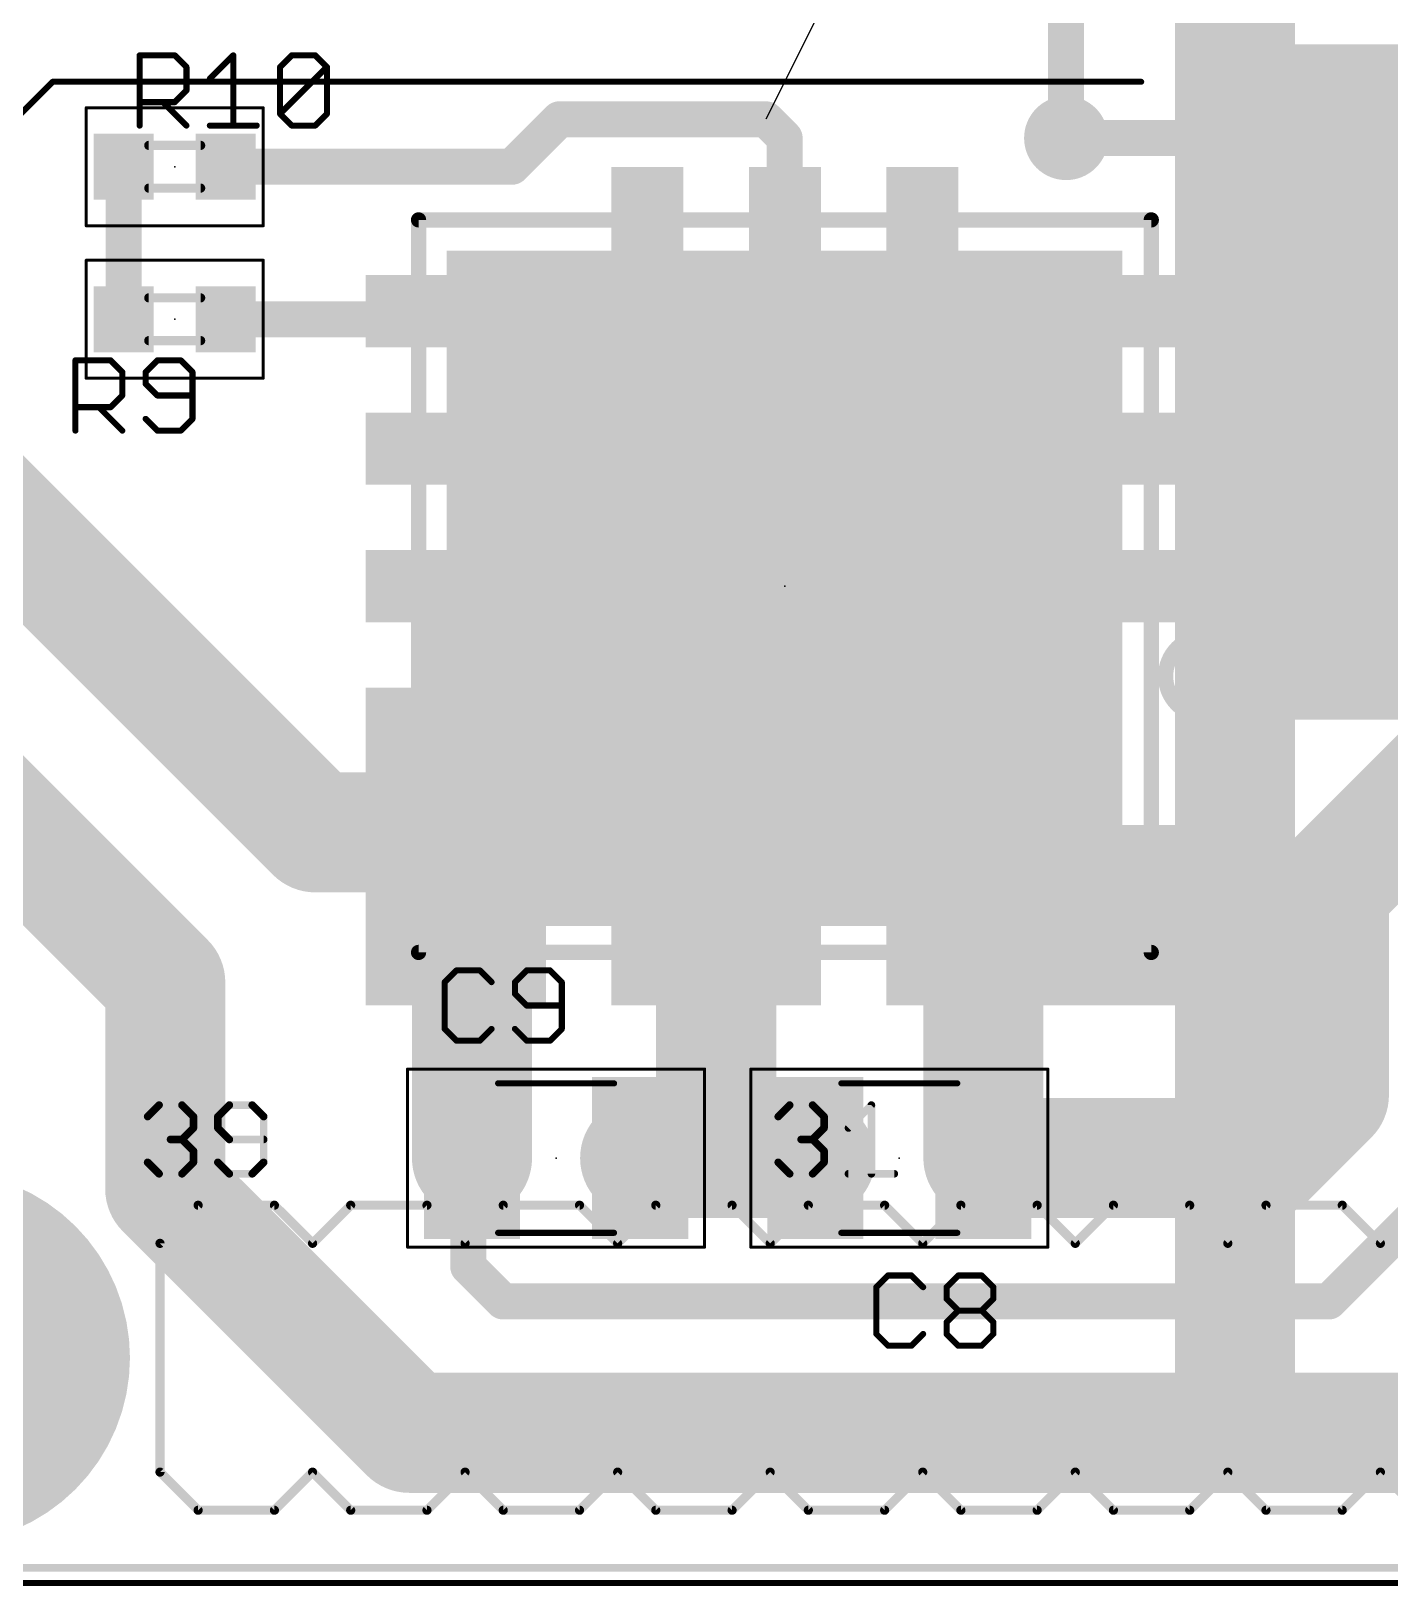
# Model space of a CAD drawing. Extents: x 0.9 to 89, y 3.1 to 59.4.
# Drawn here: x 28.39 to 51.02, y 3.08 to 28.97 of the extents above; entities that cross this region are included whole.
import ezdxf

# ---------------------------------------------------------------- set-up
doc = ezdxf.new("R2010")
doc.units = 0
for name, color, linetype in [('1', 22, 'CONTINUOUS'), ('16', 175, 'CONTINUOUS'), ('17', 82, 'CONTINUOUS'), ('18', 82, 'CONTINUOUS'), ('19', 53, 'CONTINUOUS'), ('21', 253, 'CONTINUOUS'), ('23', 7, 'CONTINUOUS'), ('25', 253, 'CONTINUOUS'), ('39', 22, 'CONTINUOUS'), ('41', 22, 'CONTINUOUS'), ('51', 253, 'CONTINUOUS')]:
    doc.layers.add(name, color=color, linetype=linetype)

# ---------------------------------------------------------------- blocks, each defined once
blk = doc.blocks.new('RECT')
blk.add_solid([(-0.5, -0.5), (0.5, -0.5), (-0.5, 0.5), (0.5, 0.5)])
blk = doc.blocks.new('ROUNDP')
at = {"const_width": 0.5}
blk.add_lwpolyline([(0, -0.25, 1), (0, 0.25, 1), (0, -0.25)], format="xyb", dxfattribs=at)
blk = doc.blocks.new('ROUNDV')
at = {"const_width": 0.5}
blk.add_lwpolyline([(0, -0.25, 1), (0, 0.25, 1), (0, -0.25)], format="xyb", dxfattribs=at)

msp = doc.modelspace()

# ---------------------------------------------------------------- linework, layer by layer
at = {"layer": '1'}
for points, const_width in [([(36.3975, 26.71), (37.1875, 27.5)], 0.6), ([(37.1875, 27.5), (40.625, 27.5)], 0.6), ([(40.625, 27.5), (40.9375, 27.1875)], 0.6), ([(40.9375, 27.1875), (40.9375, 25.21)], 0.6), ([(47.8125, 27.1875), (45.625, 27.1875)], 0.6), ([(49.0625, 25.9375), (47.8125, 27.1875)], 0.6), ([(29.9325, 24.17), (29.9325, 26.71)], 0.6), ([(31.6325, 26.71), (36.3975, 26.71)], 0.6), ([(49.0625, 20.3125), (49.0625, 25.9375)], 0.6), ([(40.9375, 25.21), (40.9425, 25.205)], 0.6), ([(40.9425, 25.005), (40.9425, 25.205)], 0.6), ([(40.9375, 25), (40.9425, 25.005)], 0.6), ([(40.9375, 25), (40.9375, 15)], 0.6), ([(35.3275, 24.17), (35.4625, 24.305)], 0.6), ([(31.6325, 24.17), (35.3275, 24.17)], 0.6), ([(27.0825, 21.6675), (33.125, 15.625)], 2), ([(48.475, 19.725), (49.0625, 20.3125)], 0.6), ([(35.4625, 19.725), (35.4625, 15.39)], 1), ([(46.4225, 19.725), (48.475, 19.725)], 0.6), ([(53.295, 17.9825), (50, 14.6875)], 2), ([(30.625, 13.125), (26.0425, 17.7075)], 2), ([(33.125, 15.625), (35.2275, 15.625)], 2), ([(35.2275, 15.625), (35.4625, 15.39)], 2), ([(35.7325, 15.12), (35.4625, 15.39)], 2), ([(35.7325, 10.2), (35.7325, 15.12)], 2), ([(50, 11.25), (50, 14.6875)], 2), ([(39.7975, 14.245), (40.5525, 15)], 0.6), ([(40.5525, 15), (40.9375, 15)], 0.6), ([(40.9375, 15), (40.9375, 14.6875)], 0.6), ([(39.7975, 14.245), (39.7975, 10.31)], 2), ([(44.2475, 13.215), (45.2775, 14.245)], 2), ([(30.625, 9.6875), (30.625, 13.125)], 2), ([(44.2475, 10.2), (44.2475, 13.215)], 2), ([(48.95, 10.2), (50, 11.25)], 2), ([(39.6875, 10.2), (38.5325, 10.2)], 2), ([(39.7975, 10.31), (39.6875, 10.2)], 2), ([(41.4475, 10.2), (39.6875, 10.2)], 2), ([(44.2475, 10.2), (48.95, 10.2)], 2), ([(34.6875, 5.625), (30.625, 9.6875)], 2), ([(35.67, 10.2625), (35.7325, 10.2)], 0.6), ([(35.67, 10.2625), (35.67, 8.3925)], 0.6), ([(50, 7.8125), (51.875, 9.6875)], 0.6), ([(35.67, 8.3925), (36.25, 7.8125)], 0.6), ([(36.25, 7.8125), (50, 7.8125)], 0.6), ([(48.4375, 5.625), (34.6875, 5.625)], 2), ([(48.4375, 5.625), (56.25, 5.625)], 2), ([(3.125, 3.125), (88.75, 3.125)], 0.1)]:
    msp.add_lwpolyline(points, dxfattribs=dict(at, const_width=const_width))
for points, const_width in [([(37.1875, 27.65, 1), (37.1875, 27.35)], 0.3), ([(37.2936, 27.3939, 1), (37.0814, 27.6061)], 0.3), ([(40.7311, 27.6061, 1), (40.5189, 27.3939)], 0.3), ([(40.625, 27.35, 1), (40.625, 27.65)], 0.3), ([(41.0875, 27.1875, 1), (40.7875, 27.1875)], 0.3), ([(45.625, 27.3375, 1), (45.625, 27.0375)], 0.3), ([(47.9186, 27.2936, 1), (47.7064, 27.0814)], 0.3), ([(47.8125, 27.0375, 1), (47.8125, 27.3375)], 0.3), ([(40.8314, 27.0814, 1), (41.0436, 27.2936)], 0.3), ([(30.0825, 26.71, 1), (29.7825, 26.71)], 0.3), ([(31.6325, 26.86, 1), (31.6325, 26.56)], 0.3), ([(36.2914, 26.8161, 1), (36.5036, 26.6039)], 0.3), ([(36.3975, 26.56, 1), (36.3975, 26.86)], 0.3), ([(49.2125, 25.9375, 1), (48.9125, 25.9375)], 0.3), ([(48.9564, 25.8314, 1), (49.1686, 26.0436)], 0.3), ([(41.0436, 25.3161, 1), (40.8314, 25.1039)], 0.3), ([(41.0925, 25.205, 1), (40.7925, 25.205)], 0.3), ([(40.8364, 25.0989, 1), (41.0486, 25.3111)], 0.3), ([(40.7875, 25.21, 1), (41.0875, 25.21)], 0.3), ([(41.0875, 25, 1), (40.7875, 25)], 0.3), ([(40.8314, 25.1061, 1), (41.0436, 24.8939)], 0.3), ([(40.7925, 25.005, 1), (41.0925, 25.005)], 0.3), ([(41.0486, 24.8989, 1), (40.8364, 25.1111)], 0.3), ([(35.5686, 24.1989, 1), (35.3564, 24.4111)], 0.3), ([(31.6325, 24.32, 1), (31.6325, 24.02)], 0.3), ([(35.2214, 24.2761, 1), (35.4336, 24.0639)], 0.3), ([(35.3275, 24.02, 1), (35.3275, 24.32)], 0.3), ([(29.7825, 24.17, 1), (30.0825, 24.17)], 0.3), ([(48.9125, 20.3125, 1), (49.2125, 20.3125)], 0.3), ([(49.1686, 20.2064, 1), (48.9564, 20.4186)], 0.3), ([(35.7125, 19.725, 1), (35.2125, 19.725)], 0.5), ([(46.4225, 19.875, 1), (46.4225, 19.575)], 0.3), ([(48.3689, 19.8311, 1), (48.5811, 19.6189)], 0.3), ([(48.475, 19.575, 1), (48.475, 19.875)], 0.3), ([(33.125, 16.125, 1), (33.125, 15.125)], 1), ([(35.5811, 15.9786, 1), (34.8739, 15.2714)], 1), ([(35.2275, 15.125, 1), (35.2275, 16.125)], 1), ([(32.7714, 15.2714, 1), (33.4786, 15.9786)], 1), ([(35.8161, 15.7436, 1), (35.1089, 15.0364)], 1), ([(35.1089, 15.0364, 1), (35.8161, 15.7436)], 1), ([(36.2325, 15.12, 1), (35.2325, 15.12)], 1), ([(35.3789, 14.7664, 1), (36.0861, 15.4736)], 1), ([(35.2125, 15.39, 1), (35.7125, 15.39)], 0.5), ([(49.6464, 15.0411, 1), (50.3536, 14.3339)], 1), ([(50.5, 14.6875, 1), (49.5, 14.6875)], 1), ([(40.5525, 15.15, 1), (40.5525, 14.85)], 0.3), ([(40.6586, 14.8939, 1), (40.4464, 15.1061)], 0.3), ([(41.0875, 15, 1), (40.7875, 15)], 0.3), ([(40.9375, 14.85, 1), (40.9375, 15.15)], 0.3), ([(40.2975, 14.245, 1), (39.2975, 14.245)], 1), ([(40.7875, 15, 1), (41.0875, 15)], 0.3), ([(45.6311, 13.8914, 1), (44.9239, 14.5986)], 1), ([(40.7875, 14.6875, 1), (41.0875, 14.6875)], 0.3), ([(39.6914, 14.3511, 1), (39.9036, 14.1389)], 0.3), ([(31.125, 13.125, 1), (30.125, 13.125)], 1), ([(43.8939, 13.5686, 1), (44.6011, 12.8614)], 1), ([(44.7475, 13.215, 1), (43.7475, 13.215)], 1), ([(30.2714, 12.7714, 1), (30.9786, 13.4786)], 1), ([(50.3536, 10.8964, 1), (49.6464, 11.6036)], 1), ([(49.5, 11.25, 1), (50.5, 11.25)], 1), ([(38.5325, 10.7, 1), (38.5325, 9.7)], 1), ([(39.6875, 10.7, 1), (39.6875, 9.7)], 1), ([(40.1511, 9.9564, 1), (39.4439, 10.6636)], 1), ([(39.6875, 9.7, 1), (39.6875, 10.7)], 1), ([(41.4475, 9.7, 1), (41.4475, 10.7)], 1), ([(44.2475, 10.7, 1), (44.2475, 9.7)], 1), ([(48.95, 9.7, 1), (48.95, 10.7)], 1), ([(39.3339, 10.5536, 1), (40.0411, 9.8464)], 1), ([(48.5964, 10.5536, 1), (49.3036, 9.8464)], 1), ([(30.9786, 10.0411, 1), (30.2714, 9.3339)], 1), ([(35.2325, 10.2, 1), (36.2325, 10.2)], 1), ([(39.2975, 10.31, 1), (40.2975, 10.31)], 1), ([(43.7475, 10.2, 1), (44.7475, 10.2)], 1), ([(35.7761, 10.3686, 1), (35.5639, 10.1564)], 0.3), ([(35.82, 10.2625, 1), (35.52, 10.2625)], 0.3), ([(35.6264, 10.0939, 1), (35.8386, 10.3061)], 0.3), ([(30.125, 9.6875, 1), (31.125, 9.6875)], 1), ([(35.7761, 8.4986, 1), (35.5639, 8.2864)], 0.3), ([(35.52, 8.3925, 1), (35.82, 8.3925)], 0.3), ([(36.25, 7.9625, 1), (36.25, 7.6625)], 0.3), ([(36.1439, 7.7064, 1), (36.3561, 7.9186)], 0.3), ([(49.8939, 7.9186, 1), (50.1061, 7.7064)], 0.3), ([(50, 7.6625, 1), (50, 7.9625)], 0.3), ([(34.6875, 6.125, 1), (34.6875, 5.125)], 1), ([(34.3339, 5.2714, 1), (35.0411, 5.9786)], 1), ([(48.4375, 6.125, 1), (48.4375, 5.125)], 1), ([(48.4375, 5.125, 1), (48.4375, 6.125)], 1)]:
    msp.add_lwpolyline(points, format="xyb", dxfattribs=dict(at, const_width=const_width))
at = {"layer": '16'}
for points, const_width in [([(45.625, 27.1875), (45.625, 50.625)], 0.6), ([(48.4375, 30), (48.4375, 5.625)], 2)]:
    msp.add_lwpolyline(points, dxfattribs=dict(at, const_width=const_width))
for points, const_width in [([(45.475, 27.1875, 1), (45.775, 27.1875)], 0.3), ([(47.9375, 5.625, 1), (48.9375, 5.625)], 1)]:
    msp.add_lwpolyline(points, format="xyb", dxfattribs=dict(at, const_width=const_width))
at = {"layer": '19'}
msp.add_line((41.875, 30), (40.625, 27.5), dxfattribs=at)
at = {"layer": '21'}
for points, const_width in [([(47.0425, 25.825), (34.8425, 25.825)], 0.254), ([(34.8425, 25.825), (34.8425, 13.625)], 0.254), ([(47.0425, 13.625), (47.0425, 25.825)], 0.254), ([(34.8425, 13.625), (47.0425, 13.625)], 0.254), ([(30.3316, 10.8918), (30.5223, 11.0825)], 0.127), ([(30.5223, 11.0825), (30.9036, 11.0825)], 0.127), ([(30.9036, 11.0825), (31.0943, 10.8918)], 0.127), ([(31.6917, 11.0825), (31.501, 10.8918)], 0.127), ([(32.073, 11.0825), (31.6917, 11.0825)], 0.127), ([(32.2636, 10.8918), (32.073, 11.0825)], 0.127), ([(40.8316, 10.8918), (41.0223, 11.0825)], 0.127), ([(41.0223, 11.0825), (41.4036, 11.0825)], 0.127), ([(41.4036, 11.0825), (41.5943, 10.8918)], 0.127), ([(42.001, 10.7012), (42.3823, 11.0825)], 0.127), ([(42.3823, 11.0825), (42.3823, 9.9385)], 0.127), ([(31.0943, 10.8918), (31.0943, 10.7012)], 0.127), ([(31.501, 10.8918), (31.501, 10.7012)], 0.127), ([(32.2636, 10.1292), (32.2636, 10.8918)], 0.127), ([(41.5943, 10.8918), (41.5943, 10.7012)], 0.127), ([(31.0943, 10.7012), (30.9036, 10.5105)], 0.127), ([(31.501, 10.7012), (31.6917, 10.5105)], 0.127), ([(41.5943, 10.7012), (41.4036, 10.5105)], 0.127), ([(30.9036, 10.5105), (30.7129, 10.5105)], 0.127), ([(30.9036, 10.5105), (31.0943, 10.3198)], 0.127), ([(31.0943, 10.3198), (31.0943, 10.1292)], 0.127), ([(31.6917, 10.5105), (32.2636, 10.5105)], 0.127), ([(41.4036, 10.5105), (41.2129, 10.5105)], 0.127), ([(41.4036, 10.5105), (41.5943, 10.3198)], 0.127), ([(41.5943, 10.3198), (41.5943, 10.1292)], 0.127), ([(30.5223, 9.9385), (30.3316, 10.1292)], 0.127), ([(31.0943, 10.1292), (30.9036, 9.9385)], 0.127), ([(31.501, 10.1292), (31.6917, 9.9385)], 0.127), ([(32.073, 9.9385), (32.2636, 10.1292)], 0.127), ([(41.0223, 9.9385), (40.8316, 10.1292)], 0.127), ([(41.5943, 10.1292), (41.4036, 9.9385)], 0.127), ([(30.9036, 9.9385), (30.5223, 9.9385)], 0.127), ([(31.6917, 9.9385), (32.073, 9.9385)], 0.127), ([(41.4036, 9.9385), (41.0223, 9.9385)], 0.127), ([(42.001, 9.9385), (42.7636, 9.9385)], 0.127), ([(30.5375, 8.78), (31.1725, 9.415)], 0.1524), ([(31.1725, 9.415), (32.4425, 9.415)], 0.1524), ([(32.4425, 9.415), (33.0775, 8.78)], 0.1524), ([(33.0775, 8.78), (33.7125, 9.415)], 0.1524), ([(33.7125, 9.415), (34.9825, 9.415)], 0.1524), ([(34.9825, 9.415), (35.6175, 8.78)], 0.1524), ([(35.6175, 8.78), (36.2525, 9.415)], 0.1524), ([(36.2525, 9.415), (37.5225, 9.415)], 0.1524), ([(38.1575, 8.78), (37.5225, 9.415)], 0.1524), ([(38.1575, 8.78), (38.7925, 9.415)], 0.1524), ([(38.7925, 9.415), (40.0625, 9.415)], 0.1524), ([(40.0625, 9.415), (40.6975, 8.78)], 0.1524), ([(40.6975, 8.78), (41.3325, 9.415)], 0.1524), ([(41.3325, 9.415), (42.6025, 9.415)], 0.1524), ([(42.6025, 9.415), (43.2375, 8.78)], 0.1524), ([(43.2375, 8.78), (43.8725, 9.415)], 0.1524), ([(43.8725, 9.415), (45.1425, 9.415)], 0.1524), ([(45.7775, 8.78), (45.1425, 9.415)], 0.1524), ([(45.7775, 8.78), (46.4125, 9.415)], 0.1524), ([(46.4125, 9.415), (47.6825, 9.415)], 0.1524), ([(47.6825, 9.415), (48.3175, 8.78)], 0.1524), ([(48.3175, 8.78), (48.9525, 9.415)], 0.1524), ([(48.9525, 9.415), (50.2225, 9.415)], 0.1524), ([(50.2225, 9.415), (50.8575, 8.78)], 0.1524), ([(50.8575, 8.78), (51.4925, 9.415)], 0.1524), ([(30.5375, 4.97), (30.5375, 8.78)], 0.1524), ([(31.1725, 4.335), (30.5375, 4.97)], 0.1524), ([(33.0775, 4.97), (32.4425, 4.335)], 0.1524), ([(33.7125, 4.335), (33.0775, 4.97)], 0.1524), ([(35.6175, 4.97), (34.9825, 4.335)], 0.1524), ([(36.2525, 4.335), (35.6175, 4.97)], 0.1524), ([(37.5225, 4.335), (38.1575, 4.97)], 0.1524), ([(38.7925, 4.335), (38.1575, 4.97)], 0.1524), ([(40.6975, 4.97), (40.0625, 4.335)], 0.1524), ([(41.3325, 4.335), (40.6975, 4.97)], 0.1524), ([(43.2375, 4.97), (42.6025, 4.335)], 0.1524), ([(43.8725, 4.335), (43.2375, 4.97)], 0.1524), ([(45.1425, 4.335), (45.7775, 4.97)], 0.1524), ([(46.4125, 4.335), (45.7775, 4.97)], 0.1524), ([(48.3175, 4.97), (47.6825, 4.335)], 0.1524), ([(48.9525, 4.335), (48.3175, 4.97)], 0.1524), ([(50.8575, 4.97), (50.2225, 4.335)], 0.1524), ([(51.4925, 4.335), (50.8575, 4.97)], 0.1524), ([(32.4425, 4.335), (31.1725, 4.335)], 0.1524), ([(34.9825, 4.335), (33.7125, 4.335)], 0.1524), ([(37.5225, 4.335), (36.2525, 4.335)], 0.1524), ([(40.0625, 4.335), (38.7925, 4.335)], 0.1524), ([(42.6025, 4.335), (41.3325, 4.335)], 0.1524), ([(45.1425, 4.335), (43.8725, 4.335)], 0.1524), ([(47.6825, 4.335), (46.4125, 4.335)], 0.1524), ([(50.2225, 4.335), (48.9525, 4.335)], 0.1524), ([(6.4375, 3.375), (85.4375, 3.375)], 0.127)]:
    msp.add_lwpolyline(points, dxfattribs=dict(at, const_width=const_width))
for points, const_width in [([(34.8425, 25.8885, 1), (34.8425, 25.7615)], 0.127), ([(34.906, 25.825, 1), (34.779, 25.825)], 0.127), ([(47.106, 25.825, 1), (46.979, 25.825)], 0.127), ([(47.0425, 25.7615, 1), (47.0425, 25.8885)], 0.127), ([(47.9425, 17.5637, 1), (47.9425, 18.8863, 1), (47.9425, 17.5637)], 0.254), ([(34.8425, 13.6885, 1), (34.8425, 13.5615)], 0.127), ([(47.0425, 13.5615, 1), (47.0425, 13.6885)], 0.127), ([(34.779, 13.625, 1), (34.906, 13.625)], 0.127), ([(46.979, 13.625, 1), (47.106, 13.625)], 0.127), ([(30.5223, 11.1142, 1), (30.5223, 11.0507)], 0.0635), ([(30.5447, 11.06, 1), (30.4998, 11.1049)], 0.0635), ([(30.926, 11.1049, 1), (30.8811, 11.06)], 0.0635), ([(30.9036, 11.0507, 1), (30.9036, 11.1142)], 0.0635), ([(31.6917, 11.1142, 1), (31.6917, 11.0507)], 0.0635), ([(31.7141, 11.06, 1), (31.6692, 11.1049)], 0.0635), ([(32.0954, 11.1049, 1), (32.0505, 11.06)], 0.0635), ([(32.073, 11.0507, 1), (32.073, 11.1142)], 0.0635), ([(41.0223, 11.1142, 1), (41.0223, 11.0507)], 0.0635), ([(41.0447, 11.06, 1), (40.9998, 11.1049)], 0.0635), ([(41.426, 11.1049, 1), (41.3811, 11.06)], 0.0635), ([(41.4036, 11.0507, 1), (41.4036, 11.1142)], 0.0635), ([(42.4141, 11.0825, 1), (42.3506, 11.0825)], 0.0635), ([(42.4048, 11.06, 1), (42.3599, 11.1049)], 0.0635), ([(30.3091, 10.9143, 1), (30.3541, 10.8694)], 0.0635), ([(31.126, 10.8918, 1), (31.0625, 10.8918)], 0.0635), ([(31.0718, 10.8694, 1), (31.1167, 10.9143)], 0.0635), ([(31.5327, 10.8918, 1), (31.4692, 10.8918)], 0.0635), ([(31.4785, 10.9143, 1), (31.5234, 10.8694)], 0.0635), ([(32.2954, 10.8918, 1), (32.2319, 10.8918)], 0.0635), ([(32.2412, 10.8694, 1), (32.2861, 10.9143)], 0.0635), ([(40.8091, 10.9143, 1), (40.8541, 10.8694)], 0.0635), ([(41.626, 10.8918, 1), (41.5625, 10.8918)], 0.0635), ([(41.5718, 10.8694, 1), (41.6167, 10.9143)], 0.0635), ([(31.0625, 10.7012, 1), (31.126, 10.7012)], 0.0635), ([(31.1167, 10.6787, 1), (31.0718, 10.7236)], 0.0635), ([(31.5234, 10.7236, 1), (31.4785, 10.6787)], 0.0635), ([(31.4692, 10.7012, 1), (31.5327, 10.7012)], 0.0635), ([(41.5625, 10.7012, 1), (41.626, 10.7012)], 0.0635), ([(41.6167, 10.6787, 1), (41.5718, 10.7236)], 0.0635), ([(41.9785, 10.7236, 1), (42.0234, 10.6787)], 0.0635), ([(30.7129, 10.5422, 1), (30.7129, 10.4787)], 0.0635), ([(30.926, 10.5329, 1), (30.8811, 10.488)], 0.0635), ([(30.8811, 10.5329, 1), (30.926, 10.488)], 0.0635), ([(30.9036, 10.4787, 1), (30.9036, 10.5422)], 0.0635), ([(31.126, 10.3198, 1), (31.0625, 10.3198)], 0.0635), ([(31.0718, 10.2974, 1), (31.1167, 10.3423)], 0.0635), ([(31.6917, 10.5422, 1), (31.6917, 10.4787)], 0.0635), ([(31.6692, 10.488, 1), (31.7141, 10.5329)], 0.0635), ([(32.2636, 10.4787, 1), (32.2636, 10.5422)], 0.0635), ([(41.2129, 10.5422, 1), (41.2129, 10.4787)], 0.0635), ([(41.426, 10.5329, 1), (41.3811, 10.488)], 0.0635), ([(41.3811, 10.5329, 1), (41.426, 10.488)], 0.0635), ([(41.4036, 10.4787, 1), (41.4036, 10.5422)], 0.0635), ([(41.626, 10.3198, 1), (41.5625, 10.3198)], 0.0635), ([(41.5718, 10.2974, 1), (41.6167, 10.3423)], 0.0635), ([(30.3541, 10.1516, 1), (30.3091, 10.1067)], 0.0635), ([(31.0625, 10.1292, 1), (31.126, 10.1292)], 0.0635), ([(31.1167, 10.1067, 1), (31.0718, 10.1516)], 0.0635), ([(31.5234, 10.1516, 1), (31.4785, 10.1067)], 0.0635), ([(32.2319, 10.1292, 1), (32.2954, 10.1292)], 0.0635), ([(32.2861, 10.1067, 1), (32.2412, 10.1516)], 0.0635), ([(40.8541, 10.1516, 1), (40.8091, 10.1067)], 0.0635), ([(41.5625, 10.1292, 1), (41.626, 10.1292)], 0.0635), ([(41.6167, 10.1067, 1), (41.5718, 10.1516)], 0.0635), ([(30.5223, 9.9703, 1), (30.5223, 9.9068)], 0.0635), ([(30.4998, 9.916, 1), (30.5447, 9.961)], 0.0635), ([(30.8811, 9.961, 1), (30.926, 9.916)], 0.0635), ([(30.9036, 9.9068, 1), (30.9036, 9.9703)], 0.0635), ([(31.6917, 9.9703, 1), (31.6917, 9.9068)], 0.0635), ([(31.6692, 9.916, 1), (31.7141, 9.961)], 0.0635), ([(32.0505, 9.961, 1), (32.0954, 9.916)], 0.0635), ([(32.073, 9.9068, 1), (32.073, 9.9703)], 0.0635), ([(41.0223, 9.9703, 1), (41.0223, 9.9068)], 0.0635), ([(40.9998, 9.916, 1), (41.0447, 9.961)], 0.0635), ([(41.3811, 9.961, 1), (41.426, 9.916)], 0.0635), ([(41.4036, 9.9068, 1), (41.4036, 9.9703)], 0.0635), ([(42.001, 9.9703, 1), (42.001, 9.9068)], 0.0635), ([(42.3506, 9.9385, 1), (42.4141, 9.9385)], 0.0635), ([(42.7636, 9.9068, 1), (42.7636, 9.9703)], 0.0635), ([(31.1725, 9.4531, 1), (31.1725, 9.3769)], 0.0762), ([(31.1994, 9.3881, 1), (31.1456, 9.4419)], 0.0762), ([(32.4694, 9.4419, 1), (32.4156, 9.3881)], 0.0762), ([(32.4425, 9.3769, 1), (32.4425, 9.4531)], 0.0762), ([(33.7125, 9.4531, 1), (33.7125, 9.3769)], 0.0762), ([(33.7394, 9.3881, 1), (33.6856, 9.4419)], 0.0762), ([(35.0094, 9.4419, 1), (34.9556, 9.3881)], 0.0762), ([(34.9825, 9.3769, 1), (34.9825, 9.4531)], 0.0762), ([(36.2525, 9.4531, 1), (36.2525, 9.3769)], 0.0762), ([(36.2794, 9.3881, 1), (36.2256, 9.4419)], 0.0762), ([(37.5494, 9.4419, 1), (37.4956, 9.3881)], 0.0762), ([(37.5225, 9.3769, 1), (37.5225, 9.4531)], 0.0762), ([(38.7925, 9.4531, 1), (38.7925, 9.3769)], 0.0762), ([(38.8194, 9.3881, 1), (38.7656, 9.4419)], 0.0762), ([(40.0894, 9.4419, 1), (40.0356, 9.3881)], 0.0762), ([(40.0625, 9.3769, 1), (40.0625, 9.4531)], 0.0762), ([(41.3325, 9.4531, 1), (41.3325, 9.3769)], 0.0762), ([(41.3594, 9.3881, 1), (41.3056, 9.4419)], 0.0762), ([(42.6294, 9.4419, 1), (42.5756, 9.3881)], 0.0762), ([(42.6025, 9.3769, 1), (42.6025, 9.4531)], 0.0762), ([(43.8725, 9.4531, 1), (43.8725, 9.3769)], 0.0762), ([(43.8994, 9.3881, 1), (43.8456, 9.4419)], 0.0762), ([(45.1694, 9.4419, 1), (45.1156, 9.3881)], 0.0762), ([(45.1425, 9.3769, 1), (45.1425, 9.4531)], 0.0762), ([(46.4125, 9.4531, 1), (46.4125, 9.3769)], 0.0762), ([(46.4394, 9.3881, 1), (46.3856, 9.4419)], 0.0762), ([(47.7094, 9.4419, 1), (47.6556, 9.3881)], 0.0762), ([(47.6825, 9.3769, 1), (47.6825, 9.4531)], 0.0762), ([(48.9525, 9.4531, 1), (48.9525, 9.3769)], 0.0762), ([(48.9794, 9.3881, 1), (48.9256, 9.4419)], 0.0762), ([(50.2494, 9.4419, 1), (50.1956, 9.3881)], 0.0762), ([(50.2225, 9.3769, 1), (50.2225, 9.4531)], 0.0762), ([(30.5756, 8.78, 1), (30.4994, 8.78)], 0.0762), ([(30.5106, 8.8069, 1), (30.5644, 8.7531)], 0.0762), ([(33.0506, 8.8069, 1), (33.1044, 8.7531)], 0.0762), ([(33.0506, 8.7531, 1), (33.1044, 8.8069)], 0.0762), ([(35.5906, 8.8069, 1), (35.6444, 8.7531)], 0.0762), ([(35.5906, 8.7531, 1), (35.6444, 8.8069)], 0.0762), ([(38.1306, 8.8069, 1), (38.1844, 8.7531)], 0.0762), ([(38.1306, 8.7531, 1), (38.1844, 8.8069)], 0.0762), ([(40.6706, 8.8069, 1), (40.7244, 8.7531)], 0.0762), ([(40.6706, 8.7531, 1), (40.7244, 8.8069)], 0.0762), ([(43.2106, 8.8069, 1), (43.2644, 8.7531)], 0.0762), ([(43.2106, 8.7531, 1), (43.2644, 8.8069)], 0.0762), ([(45.7506, 8.8069, 1), (45.8044, 8.7531)], 0.0762), ([(45.7506, 8.7531, 1), (45.8044, 8.8069)], 0.0762), ([(48.2906, 8.8069, 1), (48.3444, 8.7531)], 0.0762), ([(48.2906, 8.7531, 1), (48.3444, 8.8069)], 0.0762), ([(50.8306, 8.8069, 1), (50.8844, 8.7531)], 0.0762), ([(50.8306, 8.7531, 1), (50.8844, 8.8069)], 0.0762), ([(30.4994, 4.97, 1), (30.5756, 4.97)], 0.0762), ([(30.5644, 4.9969, 1), (30.5106, 4.9431)], 0.0762), ([(33.1044, 4.9969, 1), (33.0506, 4.9431)], 0.0762), ([(33.1044, 4.9431, 1), (33.0506, 4.9969)], 0.0762), ([(35.6444, 4.9969, 1), (35.5906, 4.9431)], 0.0762), ([(35.6444, 4.9431, 1), (35.5906, 4.9969)], 0.0762), ([(38.1844, 4.9969, 1), (38.1306, 4.9431)], 0.0762), ([(38.1844, 4.9431, 1), (38.1306, 4.9969)], 0.0762), ([(40.7244, 4.9969, 1), (40.6706, 4.9431)], 0.0762), ([(40.7244, 4.9431, 1), (40.6706, 4.9969)], 0.0762), ([(43.2644, 4.9969, 1), (43.2106, 4.9431)], 0.0762), ([(43.2644, 4.9431, 1), (43.2106, 4.9969)], 0.0762), ([(45.8044, 4.9969, 1), (45.7506, 4.9431)], 0.0762), ([(45.8044, 4.9431, 1), (45.7506, 4.9969)], 0.0762), ([(48.3444, 4.9969, 1), (48.2906, 4.9431)], 0.0762), ([(48.3444, 4.9431, 1), (48.2906, 4.9969)], 0.0762), ([(50.8844, 4.9969, 1), (50.8306, 4.9431)], 0.0762), ([(50.8844, 4.9431, 1), (50.8306, 4.9969)], 0.0762), ([(31.1725, 4.3731, 1), (31.1725, 4.2969)], 0.0762), ([(32.4425, 4.2969, 1), (32.4425, 4.3731)], 0.0762), ([(33.7125, 4.3731, 1), (33.7125, 4.2969)], 0.0762), ([(34.9825, 4.2969, 1), (34.9825, 4.3731)], 0.0762), ([(36.2525, 4.3731, 1), (36.2525, 4.2969)], 0.0762), ([(37.5225, 4.2969, 1), (37.5225, 4.3731)], 0.0762), ([(38.7925, 4.3731, 1), (38.7925, 4.2969)], 0.0762), ([(40.0625, 4.2969, 1), (40.0625, 4.3731)], 0.0762), ([(41.3325, 4.3731, 1), (41.3325, 4.2969)], 0.0762), ([(42.6025, 4.2969, 1), (42.6025, 4.3731)], 0.0762), ([(43.8725, 4.3731, 1), (43.8725, 4.2969)], 0.0762), ([(45.1425, 4.2969, 1), (45.1425, 4.3731)], 0.0762), ([(46.4125, 4.3731, 1), (46.4125, 4.2969)], 0.0762), ([(47.6825, 4.2969, 1), (47.6825, 4.3731)], 0.0762), ([(48.9525, 4.3731, 1), (48.9525, 4.2969)], 0.0762), ([(50.2225, 4.2969, 1), (50.2225, 4.3731)], 0.0762), ([(31.1456, 4.3081, 1), (31.1994, 4.3619)], 0.0762), ([(32.4156, 4.3619, 1), (32.4694, 4.3081)], 0.0762), ([(33.6856, 4.3081, 1), (33.7394, 4.3619)], 0.0762), ([(34.9556, 4.3619, 1), (35.0094, 4.3081)], 0.0762), ([(36.2256, 4.3081, 1), (36.2794, 4.3619)], 0.0762), ([(37.4956, 4.3619, 1), (37.5494, 4.3081)], 0.0762), ([(38.7656, 4.3081, 1), (38.8194, 4.3619)], 0.0762), ([(40.0356, 4.3619, 1), (40.0894, 4.3081)], 0.0762), ([(41.3056, 4.3081, 1), (41.3594, 4.3619)], 0.0762), ([(42.5756, 4.3619, 1), (42.6294, 4.3081)], 0.0762), ([(43.8456, 4.3081, 1), (43.8994, 4.3619)], 0.0762), ([(45.1156, 4.3619, 1), (45.1694, 4.3081)], 0.0762), ([(46.3856, 4.3081, 1), (46.4394, 4.3619)], 0.0762), ([(47.6556, 4.3619, 1), (47.7094, 4.3081)], 0.0762), ([(48.9256, 4.3081, 1), (48.9794, 4.3619)], 0.0762), ([(50.1956, 4.3619, 1), (50.2494, 4.3081)], 0.0762)]:
    msp.add_lwpolyline(points, format="xyb", dxfattribs=dict(at, const_width=const_width))
at = {"layer": '23'}
for p in [(30.7825, 26.71), (30.7825, 24.17), (40.9425, 19.725), (37.1325, 10.2), (42.8475, 10.2)]:
    msp.add_point(p, dxfattribs=at)
at = {"layer": '25', "const_width": 0.1016}
for points in [[(30.1983, 27.3958), (30.1983, 28.5652)], [(30.1983, 28.5652), (30.783, 28.5652)], [(30.783, 28.5652), (30.9779, 28.3703)], [(31.3677, 28.1754), (31.7575, 28.5652)], [(31.7575, 28.5652), (31.7575, 27.3958)], [(32.5371, 28.3703), (32.732, 28.5652)], [(32.732, 28.5652), (33.1218, 28.5652)], [(33.1218, 28.5652), (33.3167, 28.3703)], [(30.9779, 28.3703), (30.9779, 27.9805)], [(32.5371, 27.5907), (32.5371, 28.3703)], [(32.5371, 27.5907), (33.3167, 28.3703)], [(33.3167, 28.3703), (33.3167, 27.5907)], [(30.9779, 27.9805), (30.783, 27.7856)], [(30.783, 27.7856), (30.1983, 27.7856)], [(30.5881, 27.7856), (30.9779, 27.3958)], [(32.732, 27.3958), (32.5371, 27.5907)], [(33.3167, 27.5907), (33.1218, 27.3958)], [(31.3677, 27.3958), (32.1473, 27.3958)], [(33.1218, 27.3958), (32.732, 27.3958)], [(29.1295, 22.3158), (29.1295, 23.4852)], [(29.1295, 23.4852), (29.7142, 23.4852)], [(29.7142, 23.4852), (29.9091, 23.2903)], [(29.9091, 23.2903), (29.9091, 22.9005)], [(30.4938, 23.4852), (30.2989, 23.2903)], [(30.2989, 23.2903), (30.2989, 23.0954)], [(30.8836, 23.4852), (30.4938, 23.4852)], [(31.0785, 23.2903), (30.8836, 23.4852)], [(31.0785, 22.5107), (31.0785, 23.2903)], [(30.2989, 23.0954), (30.4938, 22.9005)], [(29.9091, 22.9005), (29.7142, 22.7056)], [(30.4938, 22.9005), (31.0785, 22.9005)], [(29.7142, 22.7056), (29.1295, 22.7056)], [(29.5193, 22.7056), (29.9091, 22.3158)], [(30.2989, 22.5107), (30.4938, 22.3158)], [(30.8836, 22.3158), (31.0785, 22.5107)], [(30.4938, 22.3158), (30.8836, 22.3158)], [(35.4732, 13.3252), (35.2783, 13.1303)], [(35.863, 13.3252), (35.4732, 13.3252)], [(36.0579, 13.1303), (35.863, 13.3252)], [(36.6426, 13.3252), (36.4477, 13.1303)], [(37.0324, 13.3252), (36.6426, 13.3252)], [(37.2273, 13.1303), (37.0324, 13.3252)], [(35.2783, 13.1303), (35.2783, 12.3507)], [(36.4477, 13.1303), (36.4477, 12.9354)], [(36.4477, 12.9354), (36.6426, 12.7405)], [(37.2273, 12.3507), (37.2273, 13.1303)], [(36.6426, 12.7405), (37.2273, 12.7405)], [(35.2783, 12.3507), (35.4732, 12.1558)], [(35.4732, 12.1558), (35.863, 12.1558)], [(35.863, 12.1558), (36.0579, 12.3507)], [(36.4477, 12.3507), (36.6426, 12.1558)], [(36.6426, 12.1558), (37.0324, 12.1558)], [(37.0324, 12.1558), (37.2273, 12.3507)], [(42.6594, 8.2452), (42.4645, 8.0503)], [(43.0492, 8.2452), (42.6594, 8.2452)], [(43.2441, 8.0503), (43.0492, 8.2452)], [(43.6339, 8.0503), (43.8288, 8.2452)], [(43.8288, 8.2452), (44.2186, 8.2452)], [(44.2186, 8.2452), (44.4135, 8.0503)], [(42.4645, 8.0503), (42.4645, 7.2707)], [(43.6339, 7.8554), (43.6339, 8.0503)], [(44.4135, 8.0503), (44.4135, 7.8554)], [(43.8288, 7.6605), (43.6339, 7.8554)], [(44.4135, 7.8554), (44.2186, 7.6605)], [(43.6339, 7.4656), (43.8288, 7.6605)], [(43.6339, 7.2707), (43.6339, 7.4656)], [(43.8288, 7.6605), (44.2186, 7.6605)], [(44.2186, 7.6605), (44.4135, 7.4656)], [(44.4135, 7.4656), (44.4135, 7.2707)], [(42.4645, 7.2707), (42.6594, 7.0758)], [(43.0492, 7.0758), (43.2441, 7.2707)], [(43.8288, 7.0758), (43.6339, 7.2707)], [(44.4135, 7.2707), (44.2186, 7.0758)], [(42.6594, 7.0758), (43.0492, 7.0758)], [(44.2186, 7.0758), (43.8288, 7.0758)]]:
    msp.add_lwpolyline(points, dxfattribs=at)
at = {"layer": '25', "const_width": 0.0508}
for points in [[(30.2237, 28.5652, 1), (30.1729, 28.5652)], [(30.1983, 28.5906, 1), (30.1983, 28.5398)], [(30.801, 28.5832, 1), (30.765, 28.5472)], [(30.783, 28.5398, 1), (30.783, 28.5906)], [(31.7829, 28.5652, 1), (31.7321, 28.5652)], [(31.7755, 28.5472, 1), (31.7395, 28.5832)], [(32.732, 28.5906, 1), (32.732, 28.5398)], [(32.75, 28.5472, 1), (32.714, 28.5832)], [(33.1398, 28.5832, 1), (33.1038, 28.5472)], [(33.1218, 28.5398, 1), (33.1218, 28.5906)], [(31.0033, 28.3703, 1), (30.9525, 28.3703)], [(30.9599, 28.3523, 1), (30.9959, 28.3883)], [(32.5191, 28.3883, 1), (32.5551, 28.3523)], [(32.5625, 28.3703, 1), (32.5117, 28.3703)], [(33.3421, 28.3703, 1), (33.2913, 28.3703)], [(33.3347, 28.3523, 1), (33.2987, 28.3883)], [(33.2987, 28.3523, 1), (33.3347, 28.3883)], [(30.9525, 27.9805, 1), (31.0033, 27.9805)], [(30.9959, 27.9625, 1), (30.9599, 27.9985)], [(31.3497, 28.1934, 1), (31.3857, 28.1574)], [(30.1983, 27.811, 1), (30.1983, 27.7602)], [(30.6061, 27.8036, 1), (30.5701, 27.7676)], [(30.765, 27.8036, 1), (30.801, 27.7676)], [(30.783, 27.7602, 1), (30.783, 27.811)], [(32.5551, 27.6087, 1), (32.5191, 27.5727)], [(32.5191, 27.6087, 1), (32.5551, 27.5727)], [(32.5117, 27.5907, 1), (32.5625, 27.5907)], [(33.2913, 27.5907, 1), (33.3421, 27.5907)], [(33.3347, 27.5727, 1), (33.2987, 27.6087)], [(30.1729, 27.3958, 1), (30.2237, 27.3958)], [(30.9599, 27.3778, 1), (30.9959, 27.4138)], [(31.3677, 27.4212, 1), (31.3677, 27.3704)], [(31.7321, 27.3958, 1), (31.7829, 27.3958)], [(32.1473, 27.3704, 1), (32.1473, 27.4212)], [(32.732, 27.4212, 1), (32.732, 27.3704)], [(32.714, 27.3778, 1), (32.75, 27.4138)], [(33.1038, 27.4138, 1), (33.1398, 27.3778)], [(33.1218, 27.3704, 1), (33.1218, 27.4212)], [(29.1549, 23.4852, 1), (29.1041, 23.4852)], [(29.1295, 23.5106, 1), (29.1295, 23.4598)], [(29.7322, 23.5032, 1), (29.6962, 23.4672)], [(29.7142, 23.4598, 1), (29.7142, 23.5106)], [(29.9345, 23.2903, 1), (29.8837, 23.2903)], [(29.8911, 23.2723, 1), (29.9271, 23.3083)], [(30.2809, 23.3083, 1), (30.3169, 23.2723)], [(30.3243, 23.2903, 1), (30.2735, 23.2903)], [(30.4938, 23.5106, 1), (30.4938, 23.4598)], [(30.5118, 23.4672, 1), (30.4758, 23.5032)], [(30.9016, 23.5032, 1), (30.8656, 23.4672)], [(30.8836, 23.4598, 1), (30.8836, 23.5106)], [(31.1039, 23.2903, 1), (31.0531, 23.2903)], [(31.0605, 23.2723, 1), (31.0965, 23.3083)], [(30.3169, 23.1134, 1), (30.2809, 23.0774)], [(30.2735, 23.0954, 1), (30.3243, 23.0954)], [(29.8837, 22.9005, 1), (29.9345, 22.9005)], [(29.9271, 22.8825, 1), (29.8911, 22.9185)], [(30.4938, 22.9259, 1), (30.4938, 22.8751)], [(30.4758, 22.8825, 1), (30.5118, 22.9185)], [(31.0785, 22.8751, 1), (31.0785, 22.9259)], [(29.1295, 22.731, 1), (29.1295, 22.6802)], [(29.5373, 22.7236, 1), (29.5013, 22.6876)], [(29.6962, 22.7236, 1), (29.7322, 22.6876)], [(29.7142, 22.6802, 1), (29.7142, 22.731)], [(30.3169, 22.5287, 1), (30.2809, 22.4927)], [(31.0531, 22.5107, 1), (31.1039, 22.5107)], [(31.0965, 22.4927, 1), (31.0605, 22.5287)], [(29.1041, 22.3158, 1), (29.1549, 22.3158)], [(29.8911, 22.2978, 1), (29.9271, 22.3338)], [(30.4938, 22.3412, 1), (30.4938, 22.2904)], [(30.4758, 22.2978, 1), (30.5118, 22.3338)], [(30.8656, 22.3338, 1), (30.9016, 22.2978)], [(30.8836, 22.2904, 1), (30.8836, 22.3412)], [(35.4732, 13.3506, 1), (35.4732, 13.2998)], [(35.4912, 13.3072, 1), (35.4552, 13.3432)], [(35.881, 13.3432, 1), (35.845, 13.3072)], [(35.863, 13.2998, 1), (35.863, 13.3506)], [(36.6426, 13.3506, 1), (36.6426, 13.2998)], [(36.6606, 13.3072, 1), (36.6246, 13.3432)], [(37.0504, 13.3432, 1), (37.0144, 13.3072)], [(37.0324, 13.2998, 1), (37.0324, 13.3506)], [(35.2603, 13.1483, 1), (35.2963, 13.1123)], [(35.3037, 13.1303, 1), (35.2529, 13.1303)], [(36.0399, 13.1123, 1), (36.0759, 13.1483)], [(36.4297, 13.1483, 1), (36.4657, 13.1123)], [(36.4657, 12.9534, 1), (36.4297, 12.9174)], [(36.4731, 13.1303, 1), (36.4223, 13.1303)], [(36.4223, 12.9354, 1), (36.4731, 12.9354)], [(37.2527, 13.1303, 1), (37.2019, 13.1303)], [(37.2093, 13.1123, 1), (37.2453, 13.1483)], [(36.6426, 12.7659, 1), (36.6426, 12.7151)], [(36.6246, 12.7225, 1), (36.6606, 12.7585)], [(37.2273, 12.7151, 1), (37.2273, 12.7659)], [(35.2963, 12.3687, 1), (35.2603, 12.3327)], [(35.2529, 12.3507, 1), (35.3037, 12.3507)], [(35.4732, 12.1812, 1), (35.4732, 12.1304)], [(35.4552, 12.1378, 1), (35.4912, 12.1738)], [(35.845, 12.1738, 1), (35.881, 12.1378)], [(35.863, 12.1304, 1), (35.863, 12.1812)], [(36.0759, 12.3327, 1), (36.0399, 12.3687)], [(36.4657, 12.3687, 1), (36.4297, 12.3327)], [(36.6426, 12.1812, 1), (36.6426, 12.1304)], [(36.6246, 12.1378, 1), (36.6606, 12.1738)], [(37.0144, 12.1738, 1), (37.0504, 12.1378)], [(37.0324, 12.1304, 1), (37.0324, 12.1812)], [(37.2019, 12.3507, 1), (37.2527, 12.3507)], [(37.2453, 12.3327, 1), (37.2093, 12.3687)], [(42.6594, 8.2706, 1), (42.6594, 8.2198)], [(42.6774, 8.2272, 1), (42.6414, 8.2632)], [(43.0672, 8.2632, 1), (43.0312, 8.2272)], [(43.0492, 8.2198, 1), (43.0492, 8.2706)], [(43.8288, 8.2706, 1), (43.8288, 8.2198)], [(43.8468, 8.2272, 1), (43.8108, 8.2632)], [(44.2366, 8.2632, 1), (44.2006, 8.2272)], [(44.2186, 8.2198, 1), (44.2186, 8.2706)], [(42.4465, 8.0683, 1), (42.4825, 8.0323)], [(42.4899, 8.0503, 1), (42.4391, 8.0503)], [(43.2261, 8.0323, 1), (43.2621, 8.0683)], [(43.6159, 8.0683, 1), (43.6519, 8.0323)], [(43.6593, 8.0503, 1), (43.6085, 8.0503)], [(44.4389, 8.0503, 1), (44.3881, 8.0503)], [(44.3955, 8.0323, 1), (44.4315, 8.0683)], [(43.6519, 7.8734, 1), (43.6159, 7.8374)], [(43.6085, 7.8554, 1), (43.6593, 7.8554)], [(44.3881, 7.8554, 1), (44.4389, 7.8554)], [(44.4315, 7.8374, 1), (44.3955, 7.8734)], [(43.6593, 7.4656, 1), (43.6085, 7.4656)], [(43.8288, 7.6859, 1), (43.8288, 7.6351)], [(43.8468, 7.6425, 1), (43.8108, 7.6785)], [(43.8108, 7.6425, 1), (43.8468, 7.6785)], [(44.2366, 7.6785, 1), (44.2006, 7.6425)], [(44.2006, 7.6785, 1), (44.2366, 7.6425)], [(44.2186, 7.6351, 1), (44.2186, 7.6859)], [(44.4389, 7.4656, 1), (44.3881, 7.4656)], [(42.4825, 7.2887, 1), (42.4465, 7.2527)], [(42.4391, 7.2707, 1), (42.4899, 7.2707)], [(43.2621, 7.2527, 1), (43.2261, 7.2887)], [(43.6159, 7.4836, 1), (43.6519, 7.4476)], [(43.6519, 7.2887, 1), (43.6159, 7.2527)], [(43.6085, 7.2707, 1), (43.6593, 7.2707)], [(44.3881, 7.2707, 1), (44.4389, 7.2707)], [(44.3955, 7.4476, 1), (44.4315, 7.4836)], [(44.4315, 7.2527, 1), (44.3955, 7.2887)], [(42.6594, 7.1012, 1), (42.6594, 7.0504)], [(42.6414, 7.0578, 1), (42.6774, 7.0938)], [(43.0312, 7.0938, 1), (43.0672, 7.0578)], [(43.0492, 7.0504, 1), (43.0492, 7.1012)], [(43.8288, 7.1012, 1), (43.8288, 7.0504)], [(43.8108, 7.0578, 1), (43.8468, 7.0938)], [(44.2006, 7.0938, 1), (44.2366, 7.0578)], [(44.2186, 7.0504, 1), (44.2186, 7.1012)]]:
    msp.add_lwpolyline(points, format="xyb", dxfattribs=at)
at = {"layer": '39', "const_width": 0.0508}
for points in [[(29.3095, 27.693), (32.2555, 27.693)], [(29.3095, 25.727), (29.3095, 27.693)], [(32.2555, 27.693), (32.2555, 25.727)], [(32.2555, 25.727), (29.3095, 25.727)], [(29.3095, 23.187), (29.3095, 25.153)], [(29.3095, 25.153), (32.2555, 25.153)], [(32.2555, 25.153), (32.2555, 23.187)], [(32.2555, 23.187), (29.3095, 23.187)], [(34.6595, 11.683), (39.6055, 11.683)], [(34.6595, 8.717), (34.6595, 11.683)], [(39.6055, 11.683), (39.6055, 8.717)], [(40.3745, 11.683), (45.3205, 11.683)], [(40.3745, 8.717), (40.3745, 11.683)], [(45.3205, 11.683), (45.3205, 8.717)], [(39.6055, 8.717), (34.6595, 8.717)], [(45.3205, 8.717), (40.3745, 8.717)]]:
    msp.add_lwpolyline(points, dxfattribs=at)
at = {"layer": '39', "const_width": 0.0254}
for points in [[(29.3095, 27.7057, 1), (29.3095, 27.6803)], [(29.3222, 27.693, 1), (29.2968, 27.693)], [(32.2682, 27.693, 1), (32.2428, 27.693)], [(32.2555, 27.6803, 1), (32.2555, 27.7057)], [(29.3095, 25.7397, 1), (29.3095, 25.7143)], [(29.2968, 25.727, 1), (29.3222, 25.727)], [(32.2428, 25.727, 1), (32.2682, 25.727)], [(32.2555, 25.7143, 1), (32.2555, 25.7397)], [(29.3222, 25.153, 1), (29.2968, 25.153)], [(29.3095, 25.1657, 1), (29.3095, 25.1403)], [(32.2682, 25.153, 1), (32.2428, 25.153)], [(32.2555, 25.1403, 1), (32.2555, 25.1657)], [(29.3095, 23.1997, 1), (29.3095, 23.1743)], [(29.2968, 23.187, 1), (29.3222, 23.187)], [(32.2428, 23.187, 1), (32.2682, 23.187)], [(32.2555, 23.1743, 1), (32.2555, 23.1997)], [(34.6595, 11.6957, 1), (34.6595, 11.6703)], [(34.6722, 11.683, 1), (34.6468, 11.683)], [(39.6182, 11.683, 1), (39.5928, 11.683)], [(39.6055, 11.6703, 1), (39.6055, 11.6957)], [(40.3745, 11.6957, 1), (40.3745, 11.6703)], [(40.3872, 11.683, 1), (40.3618, 11.683)], [(45.3332, 11.683, 1), (45.3078, 11.683)], [(45.3205, 11.6703, 1), (45.3205, 11.6957)], [(34.6595, 8.7297, 1), (34.6595, 8.7043)], [(34.6468, 8.717, 1), (34.6722, 8.717)], [(39.5928, 8.717, 1), (39.6182, 8.717)], [(39.6055, 8.7043, 1), (39.6055, 8.7297)], [(40.3745, 8.7297, 1), (40.3745, 8.7043)], [(40.3618, 8.717, 1), (40.3872, 8.717)], [(45.3078, 8.717, 1), (45.3332, 8.717)], [(45.3205, 8.7043, 1), (45.3205, 8.7297)]]:
    msp.add_lwpolyline(points, format="xyb", dxfattribs=at)
at = {"layer": '41', "const_width": 0.1}
for points in [[(25.3125, 24.6875), (28.75, 28.125)], [(28.75, 28.125), (46.875, 28.125)]]:
    msp.add_lwpolyline(points, dxfattribs=at)
at = {"layer": '41', "const_width": 0.05}
for points in [[(28.75, 28.15, 1), (28.75, 28.1)], [(28.7677, 28.1073, 1), (28.7323, 28.1427)], [(46.875, 28.1, 1), (46.875, 28.15)]]:
    msp.add_lwpolyline(points, format="xyb", dxfattribs=at)
at = {"layer": '51'}
for points, const_width in [([(31.2145, 27.066), (30.3505, 27.066)], 0.1524), ([(30.3505, 26.354), (31.2145, 26.354)], 0.1524), ([(31.2145, 24.526), (30.3505, 24.526)], 0.1524), ([(30.3505, 23.814), (31.2145, 23.814)], 0.1524), ([(36.1673, 11.4446), (38.0977, 11.4446)], 0.1016), ([(43.8127, 11.4446), (41.8823, 11.4446)], 0.1016), ([(36.1673, 8.9554), (38.0977, 8.9554)], 0.1016), ([(43.8127, 8.9554), (41.8823, 8.9554)], 0.1016)]:
    msp.add_lwpolyline(points, dxfattribs=dict(at, const_width=const_width))
for points, const_width in [([(30.3505, 27.1041, 1), (30.3505, 27.0279)], 0.0762), ([(31.2145, 27.0279, 1), (31.2145, 27.1041)], 0.0762), ([(30.3505, 26.3921, 1), (30.3505, 26.3159)], 0.0762), ([(31.2145, 26.3159, 1), (31.2145, 26.3921)], 0.0762), ([(30.3505, 24.5641, 1), (30.3505, 24.4879)], 0.0762), ([(31.2145, 24.4879, 1), (31.2145, 24.5641)], 0.0762), ([(30.3505, 23.8521, 1), (30.3505, 23.7759)], 0.0762), ([(31.2145, 23.7759, 1), (31.2145, 23.8521)], 0.0762), ([(36.1673, 11.47, 1), (36.1673, 11.4192)], 0.0508), ([(38.0977, 11.4192, 1), (38.0977, 11.47)], 0.0508), ([(41.8823, 11.47, 1), (41.8823, 11.4192)], 0.0508), ([(43.8127, 11.4192, 1), (43.8127, 11.47)], 0.0508), ([(36.1673, 8.9808, 1), (36.1673, 8.93)], 0.0508), ([(38.0977, 8.93, 1), (38.0977, 8.9808)], 0.0508), ([(41.8823, 8.9808, 1), (41.8823, 8.93)], 0.0508), ([(43.8127, 8.93, 1), (43.8127, 8.9808)], 0.0508)]:
    msp.add_lwpolyline(points, format="xyb", dxfattribs=dict(at, const_width=const_width))

# ---------------------------------------------------------------- block references
at = {"layer": '1', "rotation": 180}
for p, xscale, yscale in [((53.3075, 26.1125), 5, 3.5), ((38.6525, 25.205), 1.2, 3), ((40.9425, 25.205), 1.2, 3), ((43.2325, 25.205), 1.2, 3), ((35.4625, 24.305), 3, 1.2), ((46.4225, 24.305), 3, 1.2), ((34.7125, 22.015), 1.5, 1.2), ((46.4225, 22.015), 3, 1.2), ((53.295, 20.8025), 5, 3.5), ((35.4625, 19.725), 3, 1.2), ((46.4225, 19.725), 3, 1.2), ((35.4625, 15.39), 3, 5.29), ((39.7975, 14.245), 3.49, 3), ((45.2775, 14.245), 5.29, 3), ((41.4475, 10.2), 1.6, 2.7), ((44.2475, 10.2), 1.6, 2.7)]:
    msp.add_blockref('RECT', p, dxfattribs=dict(at, xscale=xscale, yscale=yscale))
at = {"layer": '1', "yscale": 1.1}
for p in [(29.9325, 26.71), (31.6325, 26.71)]:
    msp.add_blockref('RECT', p, dxfattribs=at)
at = {"layer": '1', "yscale": 1.1, "rotation": 180}
for p in [(29.9325, 24.17), (31.6325, 24.17)]:
    msp.add_blockref('RECT', p, dxfattribs=at)
at = {"layer": '1', "xscale": 1.6, "yscale": 2.7}
for p in [(35.7325, 10.2), (38.5325, 10.2)]:
    msp.add_blockref('RECT', p, dxfattribs=at)
at = {"layer": '17', "xscale": 6.2, "yscale": 6.2, "rotation": 180}
msp.add_blockref('ROUNDP', (26.9375, 6.875), dxfattribs=at)
msp.add_blockref('ROUNDP', (26.9375, 6.875), dxfattribs=at)
at = {"layer": '18'}
for p, xscale, yscale in [((45.625, 27.1875), 1.4, 1.4), ((45.625, 27.1875), 1.4, 1.4), ((48.4375, 5.625), 1.5, 1.5), ((48.4375, 5.625), 1.5, 1.5)]:
    msp.add_blockref('ROUNDV', p, dxfattribs=dict(at, xscale=xscale, yscale=yscale))
at = {"layer": '41', "xscale": 11.25, "yscale": 11.25}
for p in [(54.6875, 23.125), (40.9375, 19.6875)]:
    msp.add_blockref('RECT', p, dxfattribs=at)
at = {"layer": '51'}
for p, xscale, yscale in [((30.1475, 26.71), 0.4064, 0.8636), ((31.4175, 26.71), 0.4064, 0.8636), ((35.8058, 10.2046), 0.7501, 2.5999), ((38.4593, 10.1955), 0.7501, 2.5999)]:
    msp.add_blockref('RECT', p, dxfattribs=dict(at, xscale=xscale, yscale=yscale))
at = {"layer": '51', "rotation": 180}
for p, xscale, yscale in [((30.1475, 24.17), 0.4064, 0.8636), ((31.4175, 24.17), 0.4064, 0.8636), ((41.5207, 10.2046), 0.7501, 2.5999), ((44.1743, 10.1955), 0.7501, 2.5999)]:
    msp.add_blockref('RECT', p, dxfattribs=dict(at, xscale=xscale, yscale=yscale))

doc.saveas('drawing.dxf')
